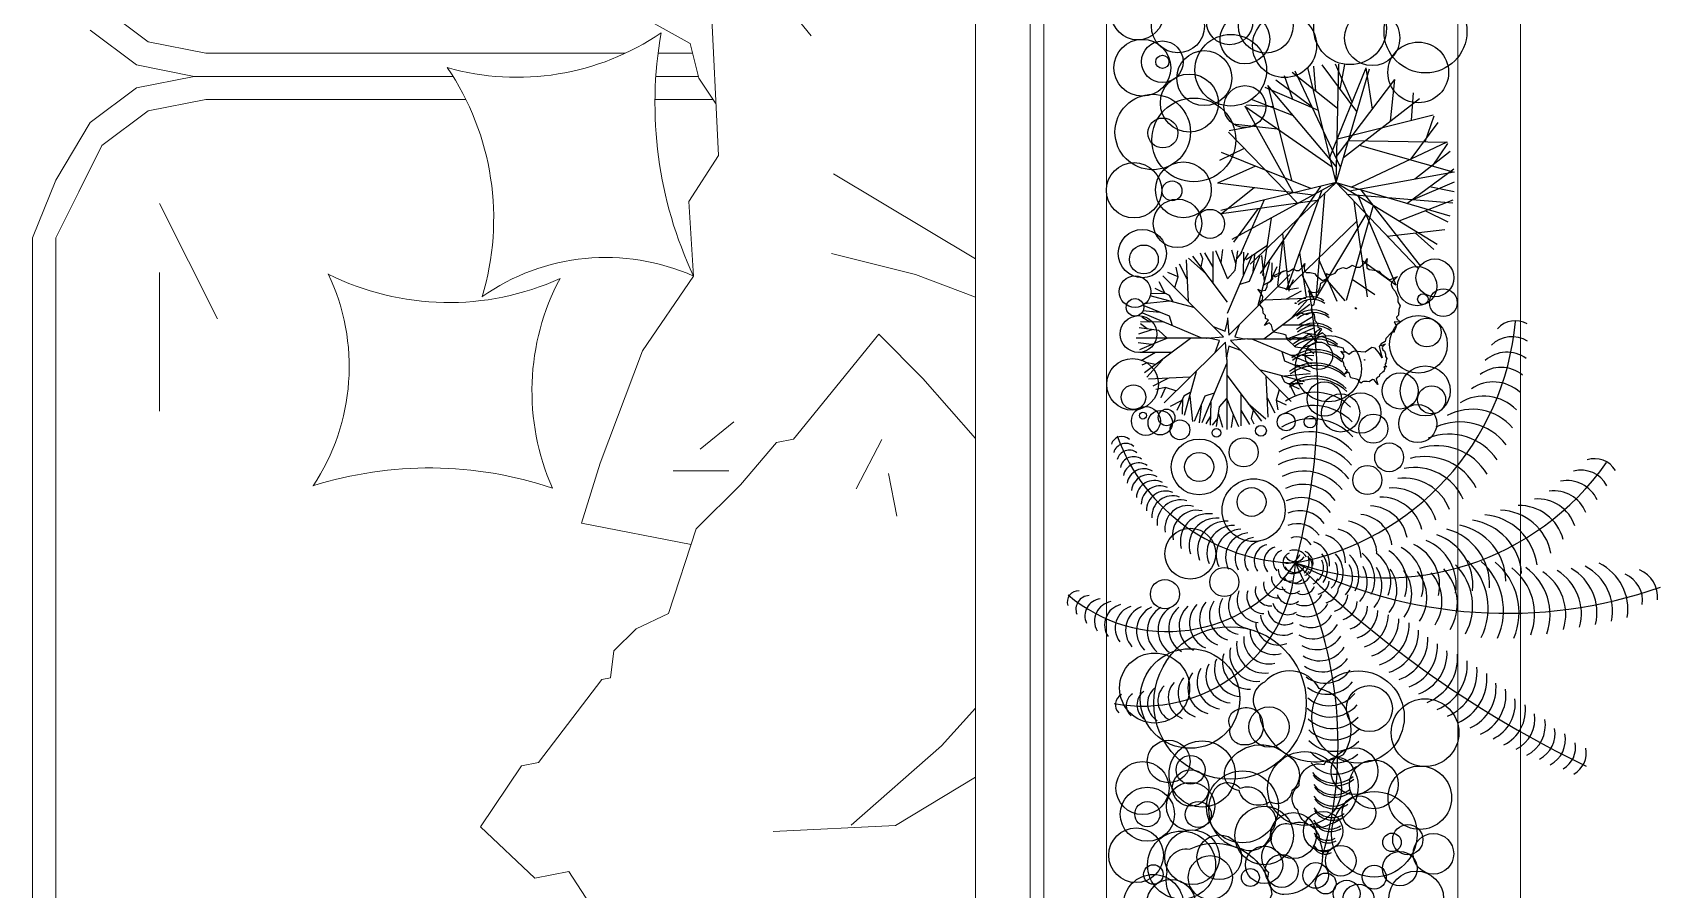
# Model space of a CAD drawing. Header units: millimetres. Extents: x 3468 to 20390, y -976 to 7887.
# Drawn here: x 9928.4 to 10048, y 5881 to 5943.9 of the extents above; entities that cross this region are included whole.
import ezdxf

# ---------------------------------------------------------------- set-up
doc = ezdxf.new("R2010")
doc.units = ezdxf.units.MM
doc.layers.add('A-FURN', color=9, linetype='Continuous', lineweight=13)
doc.layers.add('vetro', color=140, linetype='Continuous', lineweight=15)
doc.layers.add('VEGETAZIONE', color=7, linetype='Continuous', true_color=0x007a00)

msp = doc.modelspace()

# ---------------------------------------------------------------- linework, layer by layer
at = {"layer": 'A-FURN'}
for p, q in [((10002.7, 6122.77), (10002.7, 5794.21)), ((10037.7, 6122.77), (10037.7, 5794.21)), ((10007.31, 6118.16), (10007.31, 5803.31)), ((10033.1, 6118.16), (10033.1, 5798.82)), ((9982.01, 5948.14), (9985.62, 5943.69)), ((9978.82, 5934.9), (9978.24, 5946.73)), ((9933.54, 5945.8), (9936.93, 5943.25)), ((9976.74, 5943.12), (9971.01, 5946.3)), ((9932.69, 5944.1), (9936.08, 5941.56)), ((9936.93, 5943.25), (9941.17, 5942.41)), ((9941.17, 5942.41), (9971.96, 5942.41)), ((9974.38, 5942.41), (9976.91, 5942.41)), ((9977.37, 5940.57), (9976.74, 5943.12)), ((9936.08, 5941.56), (9940.32, 5940.71)), ((9936.08, 5939.86), (9932.69, 5937.32)), ((9936.08, 5939.86), (9940.32, 5940.71)), ((9940.32, 5940.71), (9959.32, 5940.71)), ((9940.32, 5940.71), (9959.32, 5940.71)), ((9974.22, 5940.71), (9977.34, 5940.71)), ((9974.22, 5940.71), (9977.34, 5940.71)), ((9978.65, 5938.66), (9977.37, 5940.57)), ((9941.17, 5939.01), (9936.93, 5938.17)), ((9960.26, 5939.01), (9941.17, 5939.01)), ((9978.41, 5939.01), (9974.15, 5939.01)), ((9932.69, 5937.32), (9930.15, 5933.08)), ((9936.93, 5938.17), (9933.54, 5935.62)), ((9933.54, 5935.62), (9931.84, 5932.23)), ((9976.65, 5931.51), (9978.82, 5934.9)), ((9930.15, 5933.08), (9928.45, 5928.84)), ((9931.84, 5932.23), (9930.15, 5928.84)), ((9937.78, 5931.38), (9942.02, 5922.9)), ((9976.99, 5926.04), (9976.65, 5931.51)), ((9928.45, 5928.84), (9928.45, 5855.91)), ((9930.15, 5928.84), (9930.15, 5855.91)), ((9937.78, 5926.29), (9937.78, 5916.12)), ((9973.24, 5920.55), (9976.99, 5926.04)), ((9970.12, 5912.28), (9973.24, 5920.55)), ((9977.47, 5913.32), (9979.94, 5915.32)), ((9990.82, 5914.02), (9988.93, 5910.41)), ((9968.76, 5907.89), (9970.12, 5912.28)), ((9975.49, 5911.72), (9979.57, 5911.74)), ((9991.3, 5911.52), (9991.91, 5908.4)), ((9976.8, 5906.31), (9968.76, 5907.89))]:
    msp.add_line(p, q, dxfattribs=at)
for points in [[(9997.7, 5927.3), (9987.27, 5933.56)], [(9997.7, 5924.48), (9993.29, 5926.15), (9987.11, 5927.7)], [(9969.68, 5879.42), (9967.82, 5882.3), (9965.32, 5881.81), (9961.35, 5885.58), (9964.36, 5890.06), (9965.61, 5890.3), (9970.26, 5896.39), (9970.88, 5896.52), (9971.14, 5898.51), (9972.77, 5900.13), (9975.15, 5901.24), (9977.18, 5907.47), (9980.44, 5910.7), (9983.07, 5913.81), (9984.32, 5914.05), (9990.6, 5921.76), (9993.83, 5918.5), (9997.7, 5914.1)], [(9988.56, 5885.7), (9995.2, 5891.53), (9997.7, 5894.3)], [(9982.82, 5885.22), (9991.81, 5885.68), (9997.7, 5889.23)]]:
    msp.add_lwpolyline(points, dxfattribs=at)
at = {"layer": 'A-FURN', "linetype": 'Continuous'}
for centre, radius, start, end in [((9964.02, 5959.39), 18.75, 254.136, 304.3637), ((10003.94, 5938.73), 29.79, 169.9717, 205.2093), ((9942.56, 5930.27), 19.75, 343.0703, 34.1568), ((9970.56, 5911.55), 15.85, 66.0775, 125.0986), ((9935.85, 5919.39), 15.85, 326.3838, 25.405), ((9959.01, 5943.84), 19.75, 243.3767, 294.4632), ((9982.79, 5917.58), 17.67, 152.018, 203.7853), ((9957.58, 5883.59), 28.35, 71.4041, 107.5346)]:
    msp.add_arc(centre, radius, start, end, dxfattribs=at)
at = {"layer": 'VEGETAZIONE'}
for p, q in [((10020.98, 5939.01), (10020.38, 5940.75)), ((10024.28, 5938.34), (10020.95, 5941)), ((10024.49, 5934.03), (10021.16, 5941.08)), ((10024.16, 5932.91), (10022.1, 5941.37)), ((10022.67, 5939.63), (10022.54, 5941.46)), ((10025.68, 5938.12), (10023.15, 5941.56)), ((10023.7, 5934.77), (10026.37, 5941.33)), ((10025.35, 5938.82), (10024.12, 5941.61)), ((10024.16, 5932.91), (10024.36, 5941.61)), ((10024.16, 5932.91), (10026.61, 5941.26)), ((10024.46, 5939.78), (10024.81, 5941.59)), ((10026.84, 5938.31), (10026.37, 5941.33)), ((10022.87, 5938.19), (10018.96, 5939.9)), ((10024.18, 5934.08), (10019.15, 5940.03)), ((10020.94, 5933.01), (10019.17, 5940.05)), ((10022.41, 5938.44), (10019.75, 5940.42)), ((10024.2, 5934.82), (10028.48, 5940.47)), ((10028.15, 5937.43), (10028.48, 5940.47)), ((10023.88, 5934.04), (10017.47, 5938.49)), ((10021.02, 5932.17), (10017.5, 5938.51)), ((10019.57, 5938.46), (10017.56, 5938.6)), ((10021.03, 5937.8), (10017.96, 5939.02)), ((10024.7, 5934.75), (10030.28, 5939.09)), ((10029.7, 5937.49), (10029.84, 5939.5)), ((10019.87, 5936.82), (10016.59, 5937.21)), ((10024.26, 5936.13), (10031.29, 5937.89)), ((10029.69, 5934.66), (10031.67, 5937.31)), ((10030.7, 5935.9), (10031.36, 5937.81)), ((10033.09, 5937.86), (10033.1, 5937.86)), ((10021.32, 5931.39), (10016.27, 5936.6)), ((10018.29, 5937.08), (10016.32, 5936.7)), ((10025.09, 5935.99), (10032.34, 5935.88)), ((10017.41, 5935.42), (10015.6, 5934.54)), ((10022.3, 5932.46), (10015.74, 5935.12)), ((10025.28, 5932.58), (10032.33, 5935.91)), ((10025.85, 5935.65), (10032.83, 5933.66)), ((10029.95, 5933.17), (10032.55, 5935.22)), ((10031.25, 5934.11), (10032.38, 5935.78)), ((10018.25, 5934.1), (10015.45, 5932.87)), ((10025.15, 5932.3), (10032.83, 5933.69)), ((10029.37, 5931.38), (10032.8, 5933.91)), ((10022.48, 5931.99), (10015.45, 5932.87)), ((10024.16, 5932.91), (10015.7, 5930.85)), ((10018.14, 5932.53), (10015.76, 5930.62)), ((10024.16, 5932.91), (10016.52, 5928.73)), ((10024.16, 5932.91), (10017.86, 5926.9)), ((10023.02, 5932.63), (10018.58, 5926.23)), ((10024.16, 5932.91), (10032.51, 5930.46)), ((10024.16, 5932.91), (10031.59, 5928.38)), ((10024.16, 5932.91), (10030.17, 5926.61)), ((10025.99, 5932.37), (10030.34, 5926.78)), ((10029.82, 5931.66), (10032.86, 5932.97)), ((10031.03, 5932.61), (10032.84, 5932.26)), ((10022.77, 5931.59), (10015.76, 5930.62)), ((10018.88, 5931.63), (10017.17, 5927.72)), ((10023.13, 5932.35), (10020.5, 5925.01)), ((10023.31, 5932.1), (10022.67, 5924.33)), ((10026.89, 5931.21), (10024.9, 5924.24)), ((10024.96, 5932.06), (10032.73, 5931.42)), ((10025.48, 5931.53), (10026.45, 5924.51)), ((10025.79, 5931.91), (10028.54, 5925.39)), ((10028.8, 5930.09), (10032.77, 5931.64)), ((10018.44, 5930.99), (10016.64, 5928.52)), ((10019.39, 5930.3), (10018.75, 5926.08)), ((10025.68, 5930.07), (10020.47, 5925.02)), ((10026.36, 5930.56), (10022.63, 5924.34)), ((10030.72, 5930.84), (10032.37, 5930.03)), ((10020.23, 5929.16), (10020.7, 5924.92)), ((10027.91, 5928.98), (10032.15, 5929.45)), ((10029.96, 5929.21), (10031.35, 5928)), ((10014.39, 5927.3), (10014.21, 5927.71)), ((10015.15, 5926.69), (10014.52, 5927.74)), ((10015.15, 5925.48), (10015.15, 5927.85)), ((10015.85, 5926.68), (10015.33, 5927.89)), ((10015.72, 5927), (10015.85, 5927.98)), ((10016.2, 5923.3), (10018.02, 5927.63)), ((10016.8, 5926.97), (10016.5, 5927.94)), ((10016.76, 5926.46), (10016.96, 5927.89)), ((10016.87, 5927.31), (10017.27, 5927.8)), ((10017.36, 5926.12), (10017.39, 5927.8)), ((10017.38, 5927.13), (10017.73, 5927.72)), ((10019.08, 5928.26), (10017.56, 5927.23)), ((10018.08, 5926.38), (10018.21, 5927.63)), ((10020.24, 5928.63), (10019.86, 5925.34)), ((10021.48, 5927.76), (10021.96, 5924.48)), ((10012.56, 5925.97), (10012.43, 5926.68)), ((10013.23, 5925.8), (10012.66, 5926.9)), ((10013.33, 5924.19), (10013.18, 5927.22)), ((10014.62, 5926.2), (10013.33, 5927.35)), ((10016.18, 5924.12), (10013.64, 5927.51)), ((10014.26, 5926.71), (10014.39, 5927.3)), ((10016.18, 5925.86), (10015.85, 5926.68)), ((10016.2, 5925.84), (10016.76, 5926.46)), ((10017.81, 5925.66), (10018.58, 5927.54)), ((10018.45, 5923.89), (10019.31, 5927.1)), ((10018.91, 5925.66), (10018.72, 5927.54)), ((10019.34, 5925.66), (10019.85, 5926.74)), ((10019.45, 5925.89), (10019.47, 5927)), ((10019.53, 5926.02), (10020.34, 5926.43)), ((10022.91, 5927.24), (10024.22, 5924.2)), ((10026.08, 5927.19), (10028.54, 5925.39)), ((10011.58, 5924.81), (10011.18, 5925.62)), ((10015.15, 5922.32), (10011.45, 5926.05)), ((10012.56, 5925.97), (10011.81, 5926.31)), ((10011.81, 5926.31), (10011.81, 5926.31)), ((10012.33, 5925.19), (10012.56, 5925.97)), ((10017.04, 5922.45), (10020.77, 5926.15)), ((10017.11, 5925.45), (10017.81, 5925.66)), ((10018.86, 5925.4), (10019.34, 5925.66)), ((10019.91, 5925.27), (10020.69, 5925.04)), ((10020.69, 5925.04), (10021.03, 5925.79)), ((10021.03, 5925.79), (10021.03, 5925.79)), ((10021.65, 5926.16), (10022.53, 5924.36)), ((10023.48, 5925.74), (10024.8, 5924.23)), ((10025.35, 5925.81), (10027.02, 5924.69)), ((10011.94, 5924.19), (10010.07, 5924)), ((10013.72, 5923.73), (10010.51, 5924.58)), ((10011.71, 5924.73), (10010.61, 5924.75)), ((10011.94, 5924.62), (10010.87, 5925.13)), ((10012.2, 5924.14), (10011.94, 5924.62)), ((10018.91, 5924.28), (10021.94, 5924.42)), ((10020.52, 5924.37), (10021.62, 5924.95)), ((10020.69, 5925.04), (10021.4, 5925.17)), ((10020.92, 5922.99), (10022.07, 5924.28)), ((10010.48, 5922.65), (10009.89, 5923.01)), ((10011.23, 5923.36), (10009.97, 5923.49)), ((10014.31, 5921.48), (10009.97, 5923.3)), ((10011.94, 5923.09), (10010.07, 5923.86)), ((10012.15, 5922.39), (10011.94, 5923.09)), ((10016.19, 5922.95), (10016.29, 5921.7)), ((10018.85, 5921.43), (10022.23, 5923.97)), ((10021.42, 5922.45), (10022.47, 5923.09)), ((10021.43, 5923.35), (10022.02, 5923.22)), ((10022.02, 5923.22), (10022.44, 5923.4)), ((10010.64, 5922.08), (10009.66, 5921.78)), ((10011.14, 5922.04), (10009.71, 5922.24)), ((10011.49, 5922.64), (10009.81, 5922.67)), ((10010.3, 5922.15), (10009.81, 5922.54)), ((10011.76, 5921.48), (10011.14, 5922.04)), ((10015.9, 5921.57), (10015.15, 5922.32)), ((10015.15, 5922.32), (10016.03, 5922)), ((10016.03, 5922), (10016.18, 5922.69)), ((10016.29, 5921.7), (10017.04, 5922.45)), ((10017.04, 5922.45), (10016.72, 5921.57)), ((10020.2, 5922.45), (10022.58, 5922.45)), ((10020.58, 5921.43), (10021.4, 5921.75)), ((10021.4, 5921.75), (10022.61, 5922.27)), ((10021.72, 5921.88), (10022.7, 5921.75)), ((10014.83, 5921.47), (10009.48, 5921.47)), ((10010.61, 5921), (10009.62, 5921.13)), ((10010.93, 5921.13), (10009.72, 5920.61)), ((10012.12, 5920.43), (10009.75, 5920.43)), ((10010.91, 5920.43), (10009.86, 5919.8)), ((10013.48, 5921.46), (10010.1, 5918.92)), ((10011.74, 5921.46), (10010.93, 5921.13)), ((10015.28, 5920.43), (10011.55, 5916.73)), ((10014.66, 5921.47), (10015.9, 5921.57)), ((10015.6, 5921.31), (10014.92, 5921.46)), ((10015.28, 5920.43), (10015.6, 5921.31)), ((10016.04, 5921.18), (10015.28, 5920.43)), ((10016.14, 5919.94), (10016.04, 5921.18)), ((10016.29, 5920.88), (10016.15, 5920.2)), ((10017.17, 5920.56), (10016.29, 5920.88)), ((10017.67, 5921.42), (10016.42, 5921.31)), ((10016.42, 5921.31), (10017.17, 5920.56)), ((10016.72, 5921.57), (10017.41, 5921.43)), ((10017.17, 5920.56), (10020.87, 5916.83)), ((10017.7, 5921.42), (10022.84, 5921.42)), ((10018.02, 5921.41), (10022.36, 5919.59)), ((10020.17, 5920.5), (10020.38, 5919.8)), ((10020.56, 5921.41), (10021.18, 5920.85)), ((10021.18, 5920.85), (10022.62, 5920.64)), ((10021.69, 5920.8), (10022.67, 5921.1)), ((10022.03, 5920.74), (10022.52, 5920.34)), ((10010.3, 5919.67), (10009.89, 5919.49)), ((10011.41, 5919.89), (10010.26, 5918.61)), ((10010.9, 5919.54), (10010.3, 5919.67)), ((10016.13, 5919.58), (10014.31, 5915.25)), ((10016.14, 5919.9), (10016.14, 5914.76)), ((10020.38, 5919.8), (10022.26, 5919.03)), ((10020.84, 5920.24), (10022.52, 5920.21)), ((10021.1, 5919.52), (10022.36, 5919.4)), ((10021.85, 5920.23), (10022.44, 5919.87)), ((10013.42, 5918.61), (10010.39, 5918.46)), ((10011.81, 5918.51), (10010.71, 5917.94)), ((10013.88, 5919), (10013.02, 5915.79)), ((10016.15, 5918.76), (10018.69, 5915.38)), ((10018.61, 5919.16), (10021.82, 5918.3)), ((10019, 5918.7), (10019.15, 5915.66)), ((10020.12, 5918.74), (10020.38, 5918.26)), ((10020.38, 5918.7), (10022.26, 5918.89)), ((10020.38, 5918.26), (10021.46, 5917.76)), ((10020.61, 5918.15), (10021.72, 5918.14)), ((10020.74, 5918.07), (10021.15, 5917.26)), ((10011.63, 5917.84), (10010.93, 5917.71)), ((10011.63, 5917.84), (10011.3, 5917.09)), ((10011.3, 5917.09), (10011.3, 5917.09)), ((10012.41, 5917.61), (10011.63, 5917.84)), ((10012.79, 5916.86), (10011.98, 5916.46)), ((10012.99, 5917.22), (10012.48, 5916.15)), ((10012.88, 5916.99), (10012.86, 5915.89)), ((10013.46, 5917.48), (10012.99, 5917.22)), ((10013.42, 5917.22), (10013.61, 5915.35)), ((10014.52, 5917.22), (10013.75, 5915.35)), ((10015.22, 5917.43), (10014.52, 5917.22)), ((10016.13, 5917.04), (10015.57, 5916.42)), ((10016.15, 5917.02), (10016.47, 5916.21)), ((10017.17, 5917.4), (10017.17, 5915.03)), ((10019.1, 5917.09), (10019.67, 5915.98)), ((10019.99, 5917.69), (10019.76, 5916.91)), ((10019.76, 5916.91), (10019.89, 5916.21)), ((10019.76, 5916.91), (10020.51, 5916.57)), ((10014.25, 5916.5), (10014.12, 5915.25)), ((10014.95, 5915.75), (10014.6, 5915.17)), ((10014.96, 5916.77), (10014.93, 5915.09)), ((10015.57, 5916.42), (10015.36, 5914.99)), ((10015.52, 5915.92), (10015.83, 5914.94)), ((10016.47, 5916.21), (10016.99, 5914.99)), ((10016.6, 5915.89), (10016.47, 5914.9)), ((10017.17, 5916.19), (10017.81, 5915.14)), ((10017.71, 5916.68), (10019, 5915.54)), ((10018.07, 5916.18), (10017.94, 5915.58)), ((10020.51, 5916.57), (10020.51, 5916.57)), ((10015.46, 5915.58), (10015.06, 5915.09)), ((10017.94, 5915.58), (10018.12, 5915.17))]:
    msp.add_line(p, q, dxfattribs=at)
for points in [[(10022.96, 5922.23), (10022.93, 5922.09), (10022.69, 5921.96), (10022.58, 5921.79), (10022.65, 5921.47), (10022.75, 5921.14), (10022.59, 5921.38), (10022.34, 5921.7), (10022.15, 5921.74), (10021.75, 5921.47), (10021.5, 5921.48), (10021.1, 5921.52), (10020.96, 5921.46), (10020.81, 5921.32), (10020.52, 5921.51), (10020.49, 5921.69), (10020.27, 5921.77), (10019.59, 5921.92), (10019.5, 5922.13), (10019.42, 5922.44), (10019.24, 5922.59), (10018.91, 5922.41), (10019.2, 5922.81), (10018.99, 5922.91), (10018.97, 5923.14), (10018.82, 5923.3), (10018.78, 5923.65), (10018.6, 5923.91), (10018.62, 5924.19), (10018.75, 5924.29), (10018.79, 5924.54), (10018.65, 5924.79), (10018.42, 5925.07), (10018.67, 5924.96), (10018.99, 5925), (10019.11, 5925.28), (10019.14, 5925.51), (10019.35, 5925.64), (10019.52, 5925.84), (10019.49, 5926.08), (10019.69, 5925.99), (10019.98, 5926.1), (10020.15, 5926.32), (10020.45, 5926.45), (10020.66, 5926.38), (10020.82, 5926.45), (10020.98, 5926.58), (10021.24, 5926.45), (10021.45, 5926.45), (10021.73, 5926.71), (10021.87, 5926.97), (10021.83, 5926.67), (10021.85, 5926.42), (10021.98, 5926.31), (10022.27, 5926.29), (10022.57, 5926.22), (10022.72, 5926.05), (10023.17, 5925.72), (10023.46, 5925.84)], [(10027.42, 5920.98), (10027.49, 5920.93), (10027.79, 5921.05), (10027.57, 5920.83), (10027.55, 5920.76), (10027.6, 5920.62), (10027.71, 5920.51), (10027.79, 5920.29), (10027.79, 5920.12), (10027.88, 5919.97), (10027.84, 5919.83), (10027.82, 5919.63), (10027.75, 5919.55), (10027.76, 5919.5), (10027.9, 5919.38), (10027.66, 5919.38), (10027.74, 5919.25), (10027.72, 5919.17), (10027.66, 5919.05), (10027.67, 5919), (10027.59, 5919), (10027.36, 5918.77), (10027.34, 5918.66), (10027.19, 5918.58), (10027.12, 5918.48), (10027.16, 5918.28), (10027.23, 5918.07), (10027.12, 5918.22), (10026.97, 5918.42), (10026.85, 5918.44), (10026.6, 5918.27), (10026.44, 5918.28), (10026.19, 5918.3), (10026.1, 5918.27), (10026.01, 5918.18), (10025.83, 5918.3), (10025.81, 5918.41), (10025.67, 5918.46), (10025.25, 5918.55), (10025.19, 5918.69), (10025.14, 5918.88), (10025.03, 5918.98), (10024.82, 5918.86), (10025.01, 5919.11), (10024.87, 5919.17), (10024.86, 5919.32), (10024.77, 5919.41), (10024.74, 5919.64), (10024.63, 5919.8), (10024.64, 5919.97), (10024.72, 5920.04), (10024.75, 5920.19), (10024.66, 5920.35), (10024.52, 5920.53), (10024.68, 5920.45), (10024.83, 5920.47)]]:
    msp.add_lwpolyline(points, dxfattribs=at)
for points in [[(10022.75, 5921.63), (10023.12, 5922.13), (10022.85, 5922.26), (10022.82, 5922.54), (10022.64, 5922.74), (10022.58, 5923.18), (10022.36, 5923.5), (10022.38, 5923.85), (10022.55, 5923.98), (10022.61, 5924.29), (10022.42, 5924.61), (10022.14, 5924.96), (10022.45, 5924.82), (10022.85, 5924.87), (10023, 5925.22), (10023.04, 5925.51), (10023.31, 5925.67), (10023.51, 5925.91), (10023.47, 5926.22), (10023.73, 5926.11), (10024.09, 5926.24), (10024.3, 5926.51), (10024.67, 5926.67), (10024.93, 5926.59), (10025.13, 5926.68), (10025.34, 5926.84), (10025.66, 5926.68), (10025.93, 5926.68), (10026.27, 5927), (10026.45, 5927.33), (10026.41, 5926.96), (10026.43, 5926.64), (10026.59, 5926.51), (10026.95, 5926.48), (10027.32, 5926.39), (10027.52, 5926.18), (10028.08, 5925.77), (10028.68, 5926.01), (10028.24, 5925.56), (10028.21, 5925.43), (10028.31, 5925.14), (10028.51, 5924.92), (10028.69, 5924.49), (10028.69, 5924.15), (10028.86, 5923.85), (10028.78, 5923.58), (10028.74, 5923.16), (10028.59, 5923.01), (10028.62, 5922.9), (10028.9, 5922.66), (10028.43, 5922.68), (10028.58, 5922.4), (10028.54, 5922.24), (10028.43, 5922), (10028.44, 5921.91), (10028.27, 5921.91), (10027.81, 5921.44), (10027.78, 5921.23), (10027.48, 5921.07), (10027.34, 5920.86), (10027.43, 5920.46), (10027.55, 5920.04), (10027.35, 5920.35), (10027.03, 5920.75), (10026.8, 5920.79), (10026.3, 5920.45), (10025.99, 5920.47), (10025.49, 5920.51), (10025.31, 5920.45), (10025.12, 5920.27), (10024.77, 5920.51), (10024.72, 5920.73), (10024.45, 5920.82), (10023.6, 5921.01), (10023.49, 5921.28), (10023.38, 5921.67), (10023.17, 5921.86)], [(10021.17, 5924.02), (10021.19, 5924.09), (10021.25, 5924.02)], [(10025.58, 5923.64), (10025.6, 5923.73), (10025.68, 5923.64)], [(10026.24, 5919.86), (10026.25, 5919.91), (10026.29, 5919.86)]]:
    msp.add_lwpolyline(points, close=True, dxfattribs=at)
for points in [[(10024.7, 5890.89, 0.520567), (10022.92, 5895.74, 0.520567), (10018.91, 5896.2, 0.520567), (10018.51, 5893.87, 0.520567)], [(10018.76, 5893.26, -0.520567), (10017.41, 5891.59, -0.520567), (10016.41, 5892.87, -0.520567), (10017.08, 5894.23, -0.520567)], [(10020.68, 5890.76, -0.520567), (10020.92, 5888.21, -0.520567), (10019.29, 5887.41, -0.520567), (10017.05, 5888.25, -0.520567), (10016.08, 5889.97, -0.520567)], [(10023.71, 5885.76, -0.520567), (10021.36, 5886.79, -0.520567), (10021.46, 5888.6, -0.520567), (10023.28, 5890.15, -0.520567), (10025.24, 5890.17, -0.520567)], [(10017.2, 5883.98, 0.520567), (10019.42, 5885.27, 0.520567), (10019.11, 5887.06, 0.520567), (10017.12, 5888.39, 0.520567), (10015.16, 5888.18, 0.520567)], [(10023.03, 5884.43, 0.520567), (10020.82, 5885.75, 0.520567), (10019.41, 5884.61, 0.520567), (10019.21, 5882.23, 0.520567), (10020.34, 5880.62, 0.520567)], [(10019.44, 5880.63, -0.520567), (10014.46, 5879.25, -0.520567), (10011.75, 5882.25, -0.520567), (10013.41, 5883.93, -0.520567)]]:
    msp.add_lwpolyline(points, format="xyb", close=True, dxfattribs=at)
for centre, radius in [((10009.59, 5945.3), 1.91), ((10025.19, 5944.24), 2.67), ((10030.73, 5944), 3.04), ((10012.55, 5944.39), 1.95), ((10016.35, 5944.74), 1.71), ((10019, 5944.43), 2.01), ((10026.82, 5943.53), 2.03), ((10017.47, 5943.45), 1.82), ((10020.38, 5942.97), 2.35), ((10009.94, 5941.34), 2.09), ((10011.41, 5941.78), 1.53), ((10016.43, 5941.16), 2.63), ((10030.2, 5941), 2.23), ((10011.41, 5941.78), 0.484), ((10014.49, 5940.58), 2.02), ((10013.39, 5938.75), 2.13), ((10017.47, 5938.49), 1.54), ((10010.7, 5936.62), 2.77), ((10013.72, 5936.04), 3.08), ((10011.45, 5936.55), 1.1), ((10009.33, 5932.34), 2.03), ((10012.95, 5932.37), 2.05), ((10012.12, 5932.3), 0.73), ((10012.52, 5929.91), 1.78), ((10014.91, 5929.87), 1.07), ((10009.94, 5927.69), 1.77), ((10010.05, 5927.26), 1.06), ((10030.12, 5925.3), 1.44), ((10031.42, 5925.91), 1.39), ((10009.4, 5924.9), 1.16), ((10009.4, 5923.74), 0.639), ((10030.54, 5924.34), 0.39), ((10032.04, 5924.08), 1.02), ((10009.66, 5921.78), 1.35), ((10030.21, 5921.02), 2.12), ((10030.82, 5921.89), 1.06), ((10023.6, 5919.23), 2.43), ((10022.9, 5920.18), 1.01), ((10009.22, 5918.08), 1.9), ((10030.71, 5917.6), 1.84), ((10009.29, 5917.14), 0.905), ((10023.31, 5917), 1.26), ((10028.87, 5917.6), 1.33), ((10024.5, 5915.98), 1.4), ((10025.98, 5915.98), 1.48), ((10031.18, 5916.95), 1.03), ((10010.2, 5915.39), 1.06), ((10009.98, 5915.79), 0.254), ((10011.25, 5915.26), 0.895), ((10011.72, 5915.65), 0.609), ((10020.5, 5915.32), 0.652), ((10022.26, 5915.32), 0.44), ((10026.9, 5914.83), 1.07), ((10030.16, 5915.2), 1.4), ((10012.7, 5914.74), 0.725), ((10015.38, 5914.52), 0.326), ((10018.65, 5914.67), 0.399), ((10014.11, 5912.01), 2.05), ((10017.38, 5913.09), 1.07), ((10028.06, 5912.72), 1.06), ((10014.11, 5912.01), 1.07), ((10026.46, 5911.05), 1.07), ((10018.11, 5908.84), 2.31), ((10017.96, 5909.44), 1.06), ((10013.46, 5905.64), 1.87), ((10011.6, 5902.67), 1.07), ((10015.96, 5903.56), 1.07), ((10016.38, 5894.67), 5.6), ((10010.84, 5895.77), 2.57), ((10013.44, 5895), 3.66), ((10025.78, 5893.64), 3.39), ((10026.61, 5894.26), 1.69), ((10019.24, 5892.91), 1.48), ((10030.7, 5892.49), 2.49), ((10011.87, 5890.38), 1.57), ((10014.33, 5889.45), 2.43), ((10013.48, 5889.76), 1.06), ((10021.85, 5888.39), 2.71), ((10025.52, 5889.66), 1.72), ((10009.95, 5888.42), 1.95), ((10013.48, 5888.42), 1.34), ((10017.29, 5887.04), 2.64), ((10026.94, 5888.69), 1.79), ((10030.31, 5887.71), 2.33), ((10010.31, 5886.5), 1.99), ((10013.48, 5887.07), 1.77), ((10026.97, 5885.02), 3.14), ((10010.31, 5886.5), 0.924), ((10014.04, 5886.48), 0.96), ((10018.88, 5884.93), 2.15), ((10025.84, 5886.61), 1.24), ((10021.03, 5884.93), 1.69), ((10023.21, 5885.25), 1.45), ((10009.48, 5883.48), 2.01), ((10012.82, 5882.76), 2.5), ((10013.59, 5883.34), 2.01), ((10015.59, 5883.34), 1.64), ((10028.27, 5884.43), 0.68), ((10029.43, 5884.63), 1.11), ((10031.31, 5883.59), 1.49), ((10014.93, 5881.84), 1.62), ((10018.88, 5882.78), 1.37), ((10020.17, 5882.33), 1.21), ((10024.51, 5883.08), 1.13), ((10028.85, 5882.5), 1.27), ((10010.75, 5882.07), 0.715), ((10017.87, 5881.85), 0.66), ((10022.66, 5882), 0.943), ((10023.4, 5881.41), 0.769), ((10026.97, 5881.88), 0.879), ((10030.05, 5880.31), 2.01), ((10010.75, 5879.87), 2.2), ((10012.04, 5879.92), 1.79), ((10024.94, 5880.66), 0.982), ((10025.81, 5880.19), 1.16)]:
    msp.add_circle(centre, radius, dxfattribs=at)
for centre, radius, start, end in [((9975.68, 5917.29), 47.14, 344.8546, 9.4139), ((10022.36, 5922.98), 1.54, 53.7208, 132.4602), ((10022.42, 5922.79), 1.54, 53.7208, 132.4602), ((10016.63, 5922.98), 0.442, 180, 184.6649), ((10022.49, 5921.7), 1.85, 52.5303, 131.2697), ((10022.54, 5921.51), 1.85, 52.5303, 131.2697), ((10015.75, 5922.78), 0.442, 347.9659, 0), ((10017.54, 5924.51), 19.88, 280.5408, 354.7461), ((10022.57, 5920.56), 2.02, 51.3398, 130.0792), ((10022.62, 5920.37), 2.02, 51.3398, 130.0792), ((10037.34, 5920.99), 1.77, 60.7591, 138.154), ((10014.62, 5921.91), 0.442, 270, 274.6649), ((10014.83, 5921.03), 0.442, 77.9659, 90), ((10017.5, 5921.86), 0.442, 257.9659, 270), ((10017.7, 5920.97), 0.442, 90, 94.6649), ((10022.66, 5917.76), 2.87, 48.9589, 127.6983), ((10022.71, 5917.57), 2.87, 48.9589, 127.6983), ((10022.64, 5919.07), 2.54, 50.1494, 128.8887), ((10022.69, 5918.87), 2.54, 50.1494, 128.8887), ((10036.71, 5918.03), 2.41, 54.0318, 131.4267), ((10037.07, 5919.45), 2.13, 57.3954, 134.7904), ((10016.58, 5920.11), 0.442, 167.9659, 180), ((10015.7, 5919.9), 0.442, 0, 4.6649), ((10022.65, 5916.43), 3.22, 47.7684, 126.5078), ((10022.7, 5916.24), 3.22, 47.7684, 126.5078), ((10036.28, 5916.85), 2.48, 50.6682, 128.0631), ((10022.61, 5915.35), 3.33, 46.5779, 125.3173), ((10022.66, 5915.15), 3.33, 46.5779, 125.3173), ((10035.72, 5915.42), 2.84, 47.3045, 124.6995), ((10022.58, 5913.72), 3.78, 45.3875, 124.1268), ((10035.01, 5913.9), 3.32, 43.9409, 121.3358), ((10022.48, 5912.53), 4, 44.197, 122.9363), ((10034.16, 5912.35), 3.9, 40.5773, 117.9722), ((10022.22, 5910.43), 4.17, 41.816, 120.5554), ((10022.35, 5911.39), 4.17, 43.0065, 121.7459), ((10033.27, 5911.07), 4.25, 37.2136, 114.6086), ((10008.44, 5913.43), 0.817, 47.6963, 161.0431), ((10008.72, 5912.82), 0.923, 49.969, 163.3158), ((10021.39, 5919.12), 14.15, 199.8929, 269.1654), ((10008.98, 5912.34), 0.907, 52.2418, 165.5886), ((10022.05, 5909.37), 4.27, 40.6256, 119.3649), ((10031.59, 5909.32), 4.25, 30.4864, 107.8813), ((10032.46, 5910.17), 4.25, 33.85, 111.2449), ((10009.3, 5911.77), 0.998, 54.5145, 167.8613), ((10009.67, 5911.18), 1.13, 56.7872, 170.134), ((10021.89, 5908.5), 4.17, 39.4351, 118.1744), ((10027.73, 5923.74), 19.88, 250.7737, 324.979), ((10030.67, 5908.53), 4.25, 27.1227, 104.5176), ((10043.16, 5910.85), 1.77, 30.992, 108.3869), ((10010.05, 5910.65), 1.23, 59.06, 172.4067), ((10010.42, 5910.17), 1.28, 61.3327, 174.6795), ((10010.82, 5909.7), 1.32, 63.6054, 176.9522), ((10021.82, 5908.16), 3.54, 38.2446, 116.984), ((10029.17, 5907.64), 3.55, 20.3954, 97.7904), ((10029.93, 5908.07), 3.9, 23.7591, 101.154), ((10041.14, 5908.6), 2.41, 24.2647, 101.6596), ((10042.16, 5909.65), 2.13, 27.6284, 105.0233), ((10011.23, 5909.25), 1.37, 65.8781, 179.2249), ((10011.66, 5908.82), 1.42, 68.1509, 181.4977), ((10012.15, 5908.37), 1.52, 70.4236, 183.7704), ((10021.74, 5907.77), 2.96, 37.0541, 115.7935), ((10021.6, 5907.11), 2.65, 35.8637, 114.603), ((10027.43, 5906.68), 3.12, 13.6682, 91.0631), ((10028.31, 5907.14), 3.33, 17.0318, 94.4267), ((10040.18, 5907.78), 2.48, 20.9011, 98.296), ((10012.71, 5907.9), 1.69, 72.6963, 186.0431), ((10013.28, 5907.48), 1.69, 75.5535, 188.9003), ((10013.96, 5907.03), 1.8, 78.4106, 191.7574), ((10014.77, 5906.54), 2.04, 81.2677, 194.6145), ((10021.49, 5906.61), 2.19, 34.6732, 113.4125), ((10025.73, 5905.98), 2.55, 6.9409, 84.3358), ((10026.58, 5906.31), 2.84, 10.3045, 87.6995), ((10034.71, 5904.27), 4.25, 7.4465, 84.8415), ((10036.11, 5904.94), 3.9, 10.8102, 88.2051), ((10037.62, 5905.86), 3.32, 14.1738, 91.5687), ((10038.98, 5906.82), 2.84, 17.5374, 94.9324), ((10015.38, 5906.24), 2.01, 84.1249, 197.4717), ((10016.12, 5905.91), 2.12, 86.982, 200.3288), ((10016.69, 5905.71), 2.01, 89.8392, 203.186), ((10017.27, 5905.53), 1.91, 92.6963, 206.0431), ((10021.34, 5905.95), 1.89, 33.4827, 112.2221), ((10023.87, 5905.36), 2.13, 0.2136, 77.6086), ((10024.69, 5905.57), 2.48, 3.5773, 80.9722), ((10031.19, 5903.34), 4.25, 357.3556, 74.7505), ((10032.38, 5903.58), 4.25, 0.7193, 78.1142), ((10033.55, 5903.89), 4.25, 4.0829, 81.4778), ((10017.85, 5905.38), 1.8, 95.5535, 208.9003), ((10018.32, 5905.28), 1.57, 98.4106, 211.7574), ((10018.87, 5905.18), 1.42, 101.2677, 214.6145), ((10019.38, 5905.11), 1.23, 104.1249, 217.4717), ((10019.99, 5905.04), 1.13, 106.982, 220.3288), ((10021.28, 5905.63), 1.24, 32.2922, 111.0316), ((10021.98, 5904.91), 1.7, 353.4864, 70.8813), ((10022.86, 5905.08), 1.99, 356.85, 74.2449), ((10027.45, 5903.35), 3.12, 343.9011, 61.296), ((10028.44, 5903.31), 3.33, 347.2647, 64.6596), ((10029.44, 5903.32), 3.55, 350.6284, 68.0233), ((10030.31, 5903.32), 3.9, 353.992, 71.3869), ((10011.79, 5911.17), 11.25, 229.5669, 326.5663), ((10009.96, 5905.69), 11.25, 259.334, 356.3334), ((10020.47, 5905.01), 0.915, 109.8392, 223.186), ((10021.02, 5904.99), 0.756, 112.6963, 226.0431), ((10020.61, 5905.88), 0.938, 251.0937, 341.7906), ((10021.15, 5905.89), 0.835, 214.8369, 324.0977), ((10021.1, 5904.88), 1.03, 31.1017, 109.8411), ((10078.03, 5963.42), 81.53, 225.7969, 244.1802), ((10036.68, 5935.43), 34.17, 243.0343, 289.3216), ((9994.15, 5891.6), 30.16, 344.1567, 26.3219), ((10021.13, 5905.02), 1.07, 310.3343, 23.8495), ((10021.53, 5904.93), 0.945, 350.1227, 67.5176), ((10021.47, 5904.76), 0.945, 320.3556, 37.7505), ((10021.96, 5904.61), 1.28, 312.251, 25.7662), ((10021.84, 5904.52), 1.7, 323.7193, 41.1142), ((10022.7, 5904.26), 1.6, 314.1676, 27.6829), ((10022.7, 5904.23), 1.99, 327.0829, 44.4778), ((10023.71, 5903.97), 2.13, 330.4465, 47.8415), ((10024.52, 5903.75), 2.48, 333.8102, 51.2051), ((10025.63, 5903.59), 2.55, 337.1738, 54.5687), ((10026.53, 5903.45), 2.84, 340.5374, 57.9324), ((10030.52, 5901.63), 4.81, 333.3343, 46.8495), ((10031.65, 5901.45), 4.81, 335.251, 48.7662), ((10032.79, 5901.3), 4.81, 337.1676, 50.6829), ((10041.85, 5901.57), 3.74, 350.5843, 64.0995), ((10020.26, 5903.85), 0.835, 172.9448, 282.2056), ((10020.75, 5904.46), 0.835, 176.9865, 286.2473), ((10021.06, 5904.32), 0.835, 206.7536, 316.0144), ((10021.1, 5905.2), 0.938, 219.7112, 310.4082), ((10021.13, 5905.1), 0.835, 210.7952, 320.056), ((10021, 5905.12), 0.938, 249.4783, 340.1753), ((10021.37, 5904.36), 0.938, 247.8629, 338.5599), ((10021.8, 5904.4), 0.355, 282.2358, 354.5911), ((10022.39, 5903.85), 0.426, 282.8565, 355.2118), ((10023.51, 5903.91), 1.87, 316.0843, 29.5995), ((10024.32, 5903.57), 2.14, 318.001, 31.5162), ((10025.08, 5903.28), 2.46, 319.9176, 33.4329), ((10025.96, 5902.96), 2.67, 321.8343, 35.3495), ((10026.84, 5902.67), 2.88, 323.751, 37.2662), ((10027.79, 5902.4), 3.04, 325.6676, 39.1829), ((10028.74, 5902.14), 3.2, 327.5843, 41.0995), ((10029.33, 5901.97), 3.74, 329.501, 43.0162), ((10029.92, 5901.8), 4.27, 331.4176, 44.9329), ((10034.47, 5901.2), 4.27, 339.0843, 52.5995), ((10035.61, 5901.15), 4.27, 341.001, 54.5162), ((10037.29, 5901.18), 3.74, 342.9176, 56.4329), ((10038.44, 5901.22), 3.74, 344.8343, 58.3495), ((10039.58, 5901.3), 3.74, 346.751, 60.2662), ((10040.72, 5901.41), 3.74, 348.6676, 62.1829), ((10044.53, 5902.18), 2.14, 352.501, 66.0162), ((10045.64, 5902.46), 2.14, 354.4176, 67.9329), ((10005.26, 5902.08), 0.835, 88.0698, 197.3306), ((10006.06, 5901.56), 1, 92.1115, 201.3723), ((10017.93, 5901.8), 1.67, 152.7365, 261.9973), ((10018.57, 5902.25), 1.67, 156.7781, 266.0389), ((10018.86, 5902.49), 1.25, 160.8198, 270.0806), ((10019.36, 5902.93), 1.13, 164.8615, 274.1223), ((10019.84, 5903.39), 1, 168.9031, 278.1639), ((10020.8, 5902.93), 1, 198.6702, 307.931), ((10020.94, 5903.54), 0.835, 202.7119, 311.9727), ((10021.83, 5903.23), 1.41, 244.6321, 335.3291), ((10021.72, 5903.59), 0.938, 246.2475, 336.9445), ((10022.59, 5903.7), 1.07, 283.4772, 355.8325), ((10023.14, 5903.21), 1.21, 284.0979, 356.4532), ((10023.72, 5902.69), 1.31, 284.7186, 357.0738), ((10006.97, 5901.07), 1.25, 96.1531, 205.4139), ((10007.89, 5900.68), 1.46, 100.1948, 209.4556), ((10008.72, 5900.4), 1.55, 104.2365, 213.4973), ((10009.61, 5900.18), 1.67, 108.2781, 217.5389), ((10010.55, 5900.03), 1.84, 112.3198, 221.5806), ((10011.47, 5899.96), 1.96, 116.3615, 225.6223), ((10012.3, 5899.96), 2, 120.4031, 229.6639), ((10013.09, 5900.02), 2, 124.4448, 233.7056), ((10013.87, 5900.14), 2, 128.4865, 237.7473), ((10014.64, 5900.32), 2, 132.5281, 241.7889), ((10015.4, 5900.54), 2, 136.5698, 245.8306), ((10016.14, 5900.82), 2, 140.6115, 249.8723), ((10016.7, 5901.09), 1.84, 144.6531, 253.9139), ((10017.33, 5901.43), 1.75, 148.6948, 257.9556), ((10020.4, 5901.67), 1.25, 190.5869, 299.8477), ((10020.62, 5902.29), 1.13, 194.6286, 303.8894), ((10022.01, 5902.74), 1.73, 243.0167, 333.7137), ((10024.3, 5902.18), 1.42, 285.3393, 357.6945), ((10024.7, 5901.84), 1.78, 285.96, 358.3152), ((10025.11, 5901.51), 2.13, 286.5807, 358.9359), ((10019.93, 5900.6), 1.67, 182.5036, 291.7644), ((10020.27, 5901.32), 1.67, 186.5452, 295.806), ((10022.47, 5901.45), 2.06, 239.786, 330.483), ((10022.31, 5901.95), 1.73, 241.4014, 332.0983), ((10025.52, 5901.17), 2.49, 287.2014, 359.5566), ((10025.93, 5900.84), 2.84, 287.822, 0.1773), ((10026.34, 5900.51), 3.2, 288.4427, 0.798), ((10018.86, 5898.87), 2, 170.3786, 279.6394), ((10019.22, 5899.38), 1.84, 174.4202, 283.681), ((10019.6, 5899.98), 1.75, 178.4619, 287.7227), ((10022.74, 5900.65), 2.06, 238.1706, 328.8676), ((10027.02, 5899.95), 3.2, 289.0634, 1.4187), ((10027.71, 5899.4), 3.2, 289.6841, 2.0394), ((10028.41, 5898.86), 3.2, 290.3048, 2.6601), ((10017.23, 5897.15), 2, 158.2536, 267.5144), ((10017.82, 5897.68), 2, 162.2952, 271.556), ((10018.36, 5898.26), 2, 166.3369, 275.5977), ((10022.95, 5899.93), 2.16, 236.5552, 327.2522), ((10023.15, 5899.21), 2.25, 234.9398, 325.6368), ((10029.11, 5898.33), 3.2, 290.9255, 3.2807), ((10029.54, 5898.01), 3.55, 291.5462, 3.9014), ((10030.25, 5897.49), 3.55, 292.1669, 4.5221), ((10014.41, 5895.4), 1.84, 142.0869, 251.3477), ((10015.24, 5895.79), 1.96, 146.1286, 255.3894), ((10015.96, 5896.21), 2, 150.1702, 259.431), ((10016.61, 5896.66), 2, 154.2119, 263.4727), ((10023.34, 5898.43), 2.3, 233.3244, 324.0214), ((10030.97, 5896.98), 3.55, 292.7876, 5.1428), ((10031.69, 5896.47), 3.55, 293.4082, 5.7635), ((10009.75, 5894.5), 1, 121.8786, 231.1394), ((10010.79, 5894.53), 1.25, 125.9202, 235.181), ((10011.78, 5894.65), 1.46, 129.9619, 239.2227), ((10012.63, 5894.82), 1.55, 134.0036, 243.2644), ((10013.51, 5895.07), 1.67, 138.0452, 247.306), ((10023.51, 5897.65), 2.34, 231.7091, 322.406), ((10023.65, 5896.91), 2.44, 230.0937, 320.7906), ((10032.71, 5895.77), 3.2, 294.0289, 6.3842), ((10033.44, 5895.29), 3.2, 294.6496, 7.0049), ((10008.79, 5894.56), 0.835, 117.8369, 227.0977), ((10023.76, 5896.22), 2.58, 228.4783, 319.1753), ((10034.48, 5894.61), 2.84, 295.2703, 7.6256), ((10035.23, 5894.14), 2.84, 295.891, 8.2463), ((10023.88, 5895.38), 2.58, 226.8629, 317.5599), ((10036.28, 5893.5), 2.49, 296.5117, 8.867), ((10037.04, 5893.05), 2.49, 297.1324, 9.4876), ((10023.97, 5894.54), 2.58, 225.2475, 315.9445), ((10024.04, 5893.7), 2.58, 223.6321, 314.3291), ((10038.11, 5892.43), 2.13, 297.7531, 10.1083), ((10038.88, 5892), 2.13, 298.3738, 10.729), ((10039.97, 5891.4), 1.78, 298.9945, 11.3497), ((10024.1, 5892.71), 2.44, 222.0167, 312.7137), ((10040.75, 5890.99), 1.78, 299.6151, 11.9704), ((10024.12, 5891.78), 2.34, 220.4014, 311.0983), ((10024.07, 5890.89), 2.11, 218.786, 309.483), ((10024.12, 5890.7), 2.11, 218.786, 309.483), ((10024.03, 5889.81), 1.88, 217.1706, 307.8676), ((10024.08, 5889.62), 1.88, 217.1706, 307.8676), ((10023.85, 5887.85), 1.59, 213.9398, 304.6368), ((10023.95, 5888.83), 1.73, 215.5552, 306.2522), ((10024.01, 5888.63), 1.73, 215.5552, 306.2522), ((10023.71, 5886.82), 1.41, 212.3244, 303.0214), ((10023.76, 5886.63), 1.41, 212.3244, 303.0214), ((10023.9, 5887.65), 1.59, 213.9398, 304.6368), ((10023.52, 5885.71), 1.13, 210.7091, 301.406), ((10023.58, 5885.52), 1.13, 210.7091, 301.406), ((10023.31, 5884.7), 0.938, 209.0937, 299.7906), ((10023.36, 5884.5), 0.938, 209.0937, 299.7906)]:
    msp.add_arc(centre, radius, start, end, dxfattribs=at)
at = {"layer": 'vetro'}
for p, q in [((9997.7, 5789.61), (9997.7, 6122.77)), ((10001.7, 5794.22), (10001.7, 6122.77))]:
    msp.add_line(p, q, dxfattribs=at)

doc.saveas('drawing.dxf')
